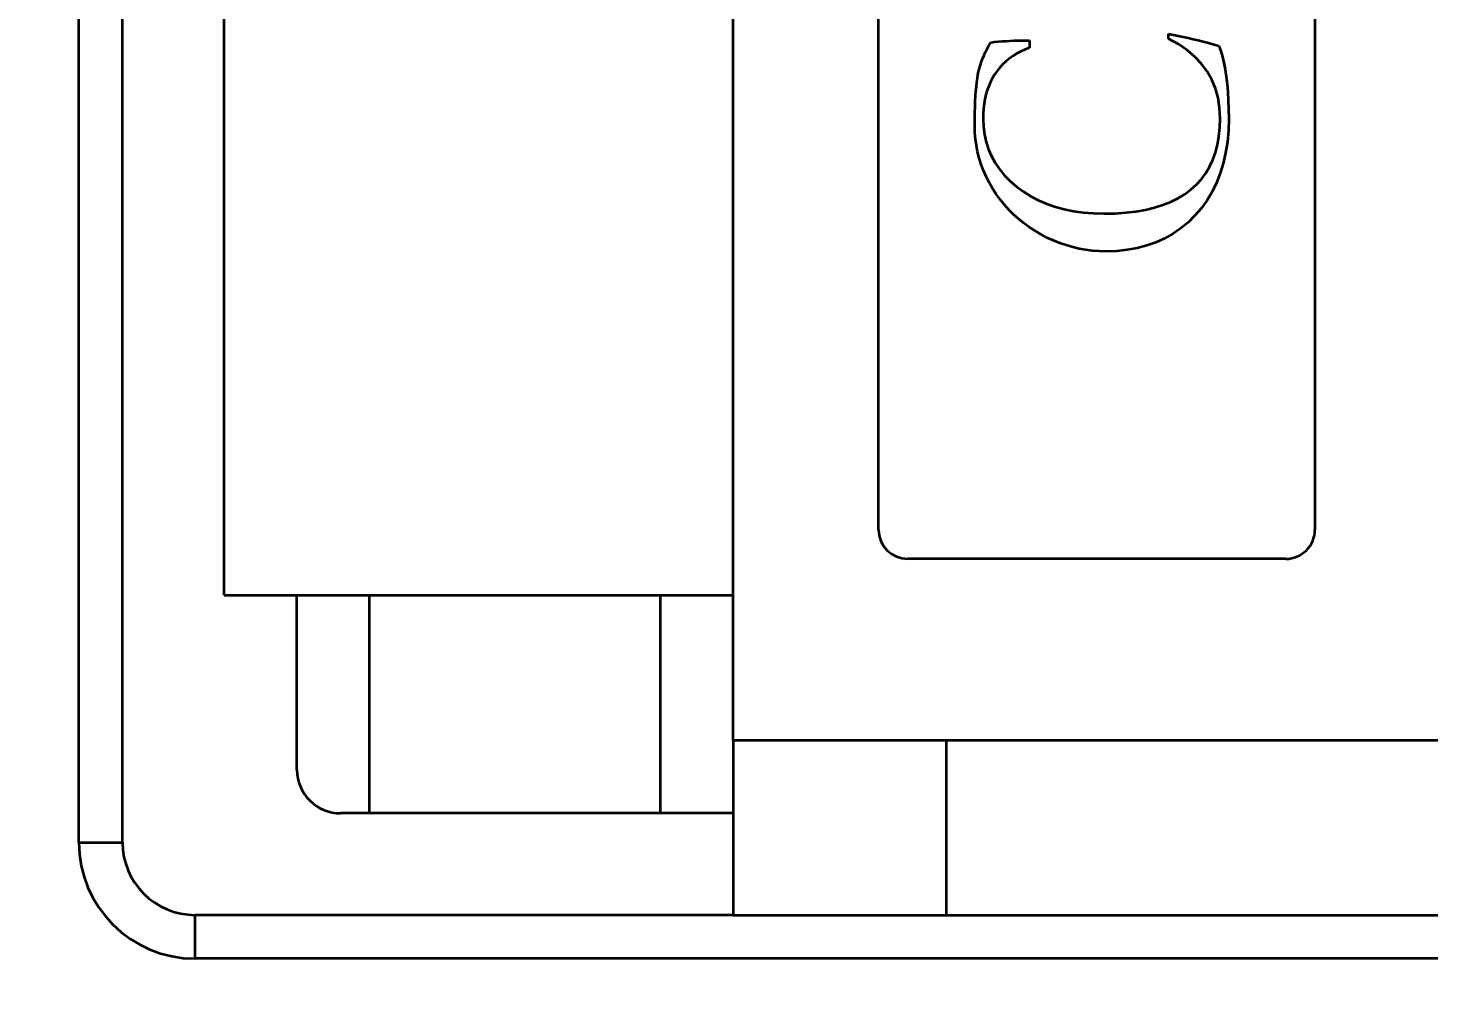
# Model space of a CAD drawing. Header units: millimetres. Extents: x -148 to 148, y -105 to 105.
# Drawn here: x -95.32 to -85.68, y -28.26 to -21.66 of the extents above; entities that cross this region are included whole.
import ezdxf

# ---------------------------------------------------------------- set-up
doc = ezdxf.new("R2010")
doc.units = ezdxf.units.MM
doc.layers.add('尺寸线层', color=3, linetype='Continuous', lineweight=18)
doc.layers.add('粗实线层', color=7, linetype='Continuous', lineweight=35)
doc.styles.get("Standard").update_dxf_attribs({"font": 'txt.shx'})
doc.dimstyles.get("Standard").update_dxf_attribs({"dimtxt": 0.18, "dimasz": 0.18, "dimexe": 0.18, "dimexo": 0.0625, "dimgap": 0.09, "dimtad": 0, "dimtih": 1, "dimtoh": 1, "dimdec": 4, "dimzin": 0, "dimdsep": 46, "dimtxsty": 'Standard', "dimcen": 0.09, "dimdle": 0.36, "dimadec": 0, "dimazin": 0, "dimtfac": 1, "dimtdec": 4, "dimtofl": 0, "dimtmove": 0, "dimatfit": 3, "dimfxl": 0, "dimtolj": 1, "dimarcsym": 0})

# ---------------------------------------------------------------- blocks, each defined once
blk = doc.blocks.new('*X10')
at = {"layer": '尺寸线层', "linetype": 'Continuous'}
for points in [[(-98.4692, -34.5999), (-95.9692, -35.0166), (-95.9692, -34.1833)], [(-69.4692, -34.5999), (-71.9692, -35.0166), (-71.9692, -34.1833)]]:
    blk.add_hatch(color=0, dxfattribs=at).paths.add_polyline_path(points, flags=0)
at = {"layer": '尺寸线层', "color": 0, "linetype": 'Continuous'}
for p, q in [((-98.4692, -20.1866), (-98.4692, -35.8499)), ((-69.4692, -20.1866), (-69.4692, -35.8499)), ((-69.4692, -34.5999), (-98.4692, -34.5999))]:
    blk.add_line(p, q, dxfattribs=at)
at = {"layer": '尺寸线层', "color": 0, "insert": (-83.9692, -32.7249), "char_height": 2.5, "width": 6.071429, "attachment_point": 5}
blk.add_mtext('29', dxfattribs=at)

msp = doc.modelspace()

# ---------------------------------------------------------------- linework, layer by layer
at = {"layer": '粗实线层', "color": 7, "lineweight": 35, "ltscale": 0.385}
for p, q in [((-94.9692, -27.2616), (-94.9692, -11.8616)), ((-94.6692, -27.2616), (-94.6692, -11.8616))]:
    msp.add_line(p, q, dxfattribs=at)
at = {"layer": '粗实线层', "color": 7, "lineweight": 35, "ltscale": 0.3625}
msp.add_line((-90.4692, -26.5616), (-90.4692, -12.0616), dxfattribs=at)
at = {"layer": '粗实线层', "color": 7, "lineweight": 35, "ltscale": 0.29}
for p, q in [((-89.4692, -25.1116), (-89.4692, -13.5116)), ((-86.4692, -13.5116), (-86.4692, -25.1116))]:
    msp.add_line(p, q, dxfattribs=at)
at = {"layer": '粗实线层', "color": 7, "lineweight": 35, "ltscale": 0.1}
msp.add_line((-93.9692, -25.5616), (-93.9692, -21.5616), dxfattribs=at)
at = {"layer": '粗实线层', "color": 7, "lineweight": 35, "ltscale": 0.000628341}
msp.add_line((-88.7108, -21.7807), (-88.6979, -21.7591), dxfattribs=at)
at = {"layer": '粗实线层', "color": 7, "lineweight": 35, "ltscale": 0.000649873}
msp.add_line((-88.6979, -21.7591), (-88.672, -21.7561), dxfattribs=at)
at = {"layer": '粗实线层', "color": 7, "lineweight": 35, "ltscale": 0.000653405}
msp.add_line((-88.672, -21.7561), (-88.646, -21.7534), dxfattribs=at)
at = {"layer": '粗实线层', "color": 7, "lineweight": 35, "ltscale": 0.000655942}
msp.add_line((-88.646, -21.7534), (-88.6199, -21.7512), dxfattribs=at)
at = {"layer": '粗实线层', "color": 7, "lineweight": 35, "ltscale": 0.000659366}
msp.add_line((-88.6199, -21.7512), (-88.5936, -21.7493), dxfattribs=at)
at = {"layer": '粗实线层', "color": 7, "lineweight": 35, "ltscale": 0.000662948}
msp.add_line((-88.5936, -21.7493), (-88.5671, -21.7477), dxfattribs=at)
at = {"layer": '粗实线层', "color": 7, "lineweight": 35, "ltscale": 0.000666296}
msp.add_line((-88.5671, -21.7477), (-88.5405, -21.7466), dxfattribs=at)
at = {"layer": '粗实线层', "color": 7, "lineweight": 35, "ltscale": 0.000670138}
msp.add_line((-88.5405, -21.7466), (-88.5137, -21.7458), dxfattribs=at)
at = {"layer": '粗实线层', "color": 7, "lineweight": 35, "ltscale": 0.000673751}
msp.add_line((-88.5137, -21.7458), (-88.4868, -21.7454), dxfattribs=at)
at = {"layer": '粗实线层', "color": 7, "lineweight": 35, "ltscale": 0.000677872}
msp.add_line((-88.4868, -21.7454), (-88.4596, -21.7454), dxfattribs=at)
at = {"layer": '粗实线层', "color": 7, "lineweight": 35, "ltscale": 0.000681743}
msp.add_line((-88.4596, -21.7454), (-88.4324, -21.7457), dxfattribs=at)
at = {"layer": '粗实线层', "color": 7, "lineweight": 35, "ltscale": 0.001274}
for p, q in [((-88.4324, -21.7457), (-88.4324, -21.7967)), ((-87.2839, -22.7369), (-87.2497, -22.6991))]:
    msp.add_line(p, q, dxfattribs=at)
at = {"layer": '粗实线层', "color": 7, "lineweight": 35, "ltscale": 0.000837033}
msp.add_line((-87.475, -21.7001), (-87.4421, -21.7063), dxfattribs=at)
at = {"layer": '粗实线层', "color": 7, "lineweight": 35, "ltscale": 0.000871658}
msp.add_line((-87.475, -21.735), (-87.475, -21.7001), dxfattribs=at)
at = {"layer": '粗实线层', "color": 7, "lineweight": 35, "ltscale": 0.001917}
msp.add_line((-87.4077, -21.7718), (-87.475, -21.735), dxfattribs=at)
at = {"layer": '粗实线层', "color": 7, "lineweight": 35, "ltscale": 0.000848335}
msp.add_line((-87.4421, -21.7063), (-87.4088, -21.7129), dxfattribs=at)
at = {"layer": '粗实线层', "color": 7, "lineweight": 35, "ltscale": 0.000860054}
msp.add_line((-87.4088, -21.7129), (-87.3751, -21.72), dxfattribs=at)
at = {"layer": '粗实线层', "color": 7, "lineweight": 35, "ltscale": 0.001818}
msp.add_line((-87.3475, -21.8126), (-87.4077, -21.7718), dxfattribs=at)
at = {"layer": '粗实线层', "color": 7, "lineweight": 35, "ltscale": 0.00087159}
msp.add_line((-87.3751, -21.72), (-87.3411, -21.7276), dxfattribs=at)
at = {"layer": '粗实线层', "color": 7, "lineweight": 35, "ltscale": 0.000883567}
msp.add_line((-87.3411, -21.7276), (-87.3067, -21.7357), dxfattribs=at)
at = {"layer": '粗实线层', "color": 7, "lineweight": 35, "ltscale": 0.000895276}
msp.add_line((-87.3067, -21.7357), (-87.2719, -21.7442), dxfattribs=at)
at = {"layer": '粗实线层', "color": 7, "lineweight": 35, "ltscale": 0.000907455}
msp.add_line((-87.2719, -21.7442), (-87.2368, -21.7532), dxfattribs=at)
at = {"layer": '粗实线层', "color": 7, "lineweight": 35, "ltscale": 0.000919779}
msp.add_line((-87.2368, -21.7532), (-87.2012, -21.7628), dxfattribs=at)
at = {"layer": '粗实线层', "color": 7, "lineweight": 35, "ltscale": 0.000931778}
msp.add_line((-87.2012, -21.7628), (-87.1653, -21.7728), dxfattribs=at)
at = {"layer": '粗实线层', "color": 7, "lineweight": 35, "ltscale": 0.000596582}
msp.add_line((-88.7619, -21.8907), (-88.7535, -21.8684), dxfattribs=at)
at = {"layer": '粗实线层', "color": 7, "lineweight": 35, "ltscale": 0.000601316}
msp.add_line((-88.7535, -21.8684), (-88.7442, -21.8462), dxfattribs=at)
at = {"layer": '粗实线层', "color": 7, "lineweight": 35, "ltscale": 0.000606742}
msp.add_line((-88.7442, -21.8462), (-88.734, -21.8242), dxfattribs=at)
at = {"layer": '粗实线层', "color": 7, "lineweight": 35, "ltscale": 0.000613319}
msp.add_line((-88.734, -21.8242), (-88.7229, -21.8023), dxfattribs=at)
at = {"layer": '粗实线层', "color": 7, "lineweight": 35, "ltscale": 0.000620188}
msp.add_line((-88.7229, -21.8023), (-88.7108, -21.7807), dxfattribs=at)
at = {"layer": '粗实线层', "color": 7, "lineweight": 35, "ltscale": 0.000743136}
msp.add_line((-88.5695, -21.8687), (-88.5925, -21.8876), dxfattribs=at)
at = {"layer": '粗实线层', "color": 7, "lineweight": 35, "ltscale": 0.000750232}
msp.add_line((-88.545, -21.8514), (-88.5695, -21.8687), dxfattribs=at)
at = {"layer": '粗实线层', "color": 7, "lineweight": 35, "ltscale": 0.000760525}
msp.add_line((-88.5191, -21.8355), (-88.545, -21.8514), dxfattribs=at)
at = {"layer": '粗实线层', "color": 7, "lineweight": 35, "ltscale": 0.00077442}
msp.add_line((-88.4916, -21.8211), (-88.5191, -21.8355), dxfattribs=at)
at = {"layer": '粗实线层', "color": 7, "lineweight": 35, "ltscale": 0.000791615}
msp.add_line((-88.4627, -21.8081), (-88.4916, -21.8211), dxfattribs=at)
at = {"layer": '粗实线层', "color": 7, "lineweight": 35, "ltscale": 0.000811451}
msp.add_line((-88.4324, -21.7967), (-88.4627, -21.8081), dxfattribs=at)
at = {"layer": '粗实线层', "color": 7, "lineweight": 35, "ltscale": 0.001737}
msp.add_line((-87.2944, -21.8574), (-87.3475, -21.8126), dxfattribs=at)
at = {"layer": '粗实线层', "color": 7, "lineweight": 35, "ltscale": 0.001676}
msp.add_line((-87.2484, -21.9062), (-87.2944, -21.8574), dxfattribs=at)
at = {"layer": '粗实线层', "color": 7, "lineweight": 35, "ltscale": 0.000944285}
msp.add_line((-87.1653, -21.7728), (-87.129, -21.7833), dxfattribs=at)
at = {"layer": '粗实线层', "color": 7, "lineweight": 35, "ltscale": 0.000951901}
msp.add_line((-87.129, -21.7833), (-87.1163, -21.8191), dxfattribs=at)
at = {"layer": '粗实线层', "color": 7, "lineweight": 35, "ltscale": 0.001016}
msp.add_line((-87.1163, -21.8191), (-87.1049, -21.8581), dxfattribs=at)
at = {"layer": '粗实线层', "color": 7, "lineweight": 35, "ltscale": 0.001082}
msp.add_line((-87.1049, -21.8581), (-87.0948, -21.9002), dxfattribs=at)
at = {"layer": '粗实线层', "color": 7, "lineweight": 35, "ltscale": 0.000586615}
msp.add_line((-88.7864, -21.9817), (-88.7816, -21.9587), dxfattribs=at)
at = {"layer": '粗实线层', "color": 7, "lineweight": 35, "ltscale": 0.000587966}
msp.add_line((-88.7816, -21.9587), (-88.776, -21.9359), dxfattribs=at)
at = {"layer": '粗实线层', "color": 7, "lineweight": 35, "ltscale": 0.000589859}
msp.add_line((-88.776, -21.9359), (-88.7694, -21.9132), dxfattribs=at)
at = {"layer": '粗实线层', "color": 7, "lineweight": 35, "ltscale": 0.000592722}
msp.add_line((-88.7694, -21.9132), (-88.7619, -21.8907), dxfattribs=at)
at = {"layer": '粗实线层', "color": 7, "lineweight": 35, "ltscale": 0.00075198}
msp.add_line((-88.6526, -21.9529), (-88.6697, -21.9777), dxfattribs=at)
at = {"layer": '粗实线层', "color": 7, "lineweight": 35, "ltscale": 0.000744129}
msp.add_line((-88.634, -21.9297), (-88.6526, -21.9529), dxfattribs=at)
at = {"layer": '粗实线层', "color": 7, "lineweight": 35, "ltscale": 0.000740266}
msp.add_line((-88.614, -21.9079), (-88.634, -21.9297), dxfattribs=at)
at = {"layer": '粗实线层', "color": 7, "lineweight": 35, "ltscale": 0.000739795}
msp.add_line((-88.5925, -21.8876), (-88.614, -21.9079), dxfattribs=at)
at = {"layer": '粗实线层', "color": 7, "lineweight": 35, "ltscale": 0.001639}
msp.add_line((-87.2095, -21.9589), (-87.2484, -21.9062), dxfattribs=at)
at = {"layer": '粗实线层', "color": 7, "lineweight": 35, "ltscale": 0.001626}
msp.add_line((-87.1776, -22.0156), (-87.2095, -21.9589), dxfattribs=at)
at = {"layer": '粗实线层', "color": 7, "lineweight": 35, "ltscale": 0.001151}
msp.add_line((-87.0948, -21.9002), (-87.0861, -21.9455), dxfattribs=at)
at = {"layer": '粗实线层', "color": 7, "lineweight": 35, "ltscale": 0.001222}
msp.add_line((-87.0861, -21.9455), (-87.0787, -21.9938), dxfattribs=at)
at = {"layer": '粗实线层', "color": 7, "lineweight": 35, "ltscale": 0.000731713}
msp.add_line((-88.7973, -22.0618), (-88.7941, -22.0327), dxfattribs=at)
at = {"layer": '粗实线层', "color": 7, "lineweight": 35, "ltscale": 0.000673391}
msp.add_line((-88.7941, -22.0327), (-88.7904, -22.006), dxfattribs=at)
at = {"layer": '粗实线层', "color": 7, "lineweight": 35, "ltscale": 0.000615217}
msp.add_line((-88.7904, -22.006), (-88.7864, -21.9817), dxfattribs=at)
at = {"layer": '粗实线层', "color": 7, "lineweight": 35, "ltscale": 0.000775426}
msp.add_line((-88.7114, -22.0588), (-88.722, -22.088), dxfattribs=at)
at = {"layer": '粗实线层', "color": 7, "lineweight": 35, "ltscale": 0.000766184}
msp.add_line((-88.6992, -22.0307), (-88.7114, -22.0588), dxfattribs=at)
at = {"layer": '粗实线层', "color": 7, "lineweight": 35, "ltscale": 0.000760408}
msp.add_line((-88.6852, -22.0037), (-88.6992, -22.0307), dxfattribs=at)
at = {"layer": '粗实线层', "color": 7, "lineweight": 35, "ltscale": 0.000757026}
msp.add_line((-88.6697, -21.9777), (-88.6852, -22.0037), dxfattribs=at)
at = {"layer": '粗实线层', "color": 7, "lineweight": 35, "ltscale": 0.001638}
msp.add_line((-87.1528, -22.0763), (-87.1776, -22.0156), dxfattribs=at)
at = {"layer": '粗实线层', "color": 7, "lineweight": 35, "ltscale": 0.001295}
msp.add_line((-87.0787, -21.9938), (-87.0727, -22.0452), dxfattribs=at)
at = {"layer": '粗实线层', "color": 7, "lineweight": 35, "ltscale": 0.001369}
msp.add_line((-87.0727, -22.0452), (-87.068, -22.0998), dxfattribs=at)
at = {"layer": '粗实线层', "color": 7, "lineweight": 35, "ltscale": 0.000909761}
msp.add_line((-88.8044, -22.1635), (-88.8024, -22.1272), dxfattribs=at)
at = {"layer": '粗实线层', "color": 7, "lineweight": 35, "ltscale": 0.00085023}
msp.add_line((-88.8024, -22.1272), (-88.8001, -22.0933), dxfattribs=at)
at = {"layer": '粗实线层', "color": 7, "lineweight": 35, "ltscale": 0.000790822}
msp.add_line((-88.8001, -22.0933), (-88.7973, -22.0618), dxfattribs=at)
at = {"layer": '粗实线层', "color": 7, "lineweight": 35, "ltscale": 0.000819392}
msp.add_line((-88.7384, -22.1494), (-88.7441, -22.1816), dxfattribs=at)
at = {"layer": '粗实线层', "color": 7, "lineweight": 35, "ltscale": 0.000802126}
msp.add_line((-88.731, -22.1181), (-88.7384, -22.1494), dxfattribs=at)
at = {"layer": '粗实线层', "color": 7, "lineweight": 35, "ltscale": 0.000787581}
msp.add_line((-88.722, -22.088), (-88.731, -22.1181), dxfattribs=at)
at = {"layer": '粗实线层', "color": 7, "lineweight": 35, "ltscale": 0.001675}
for p, q in [((-87.1351, -22.1409), (-87.1528, -22.0763)), ((-87.294, -22.9498), (-87.3418, -22.9967))]:
    msp.add_line(p, q, dxfattribs=at)
at = {"layer": '粗实线层', "color": 7, "lineweight": 35, "ltscale": 0.001736}
msp.add_line((-87.1245, -22.2095), (-87.1351, -22.1409), dxfattribs=at)
at = {"layer": '粗实线层', "color": 7, "lineweight": 35, "ltscale": 0.001444}
msp.add_line((-87.068, -22.0998), (-87.0647, -22.1574), dxfattribs=at)
at = {"layer": '粗实线层', "color": 7, "lineweight": 35, "ltscale": 0.00152}
msp.add_line((-87.0647, -22.1574), (-87.0627, -22.2182), dxfattribs=at)
at = {"layer": '粗实线层', "color": 7, "lineweight": 35, "ltscale": 0.00109}
msp.add_line((-88.8076, -22.287), (-88.807, -22.2434), dxfattribs=at)
at = {"layer": '粗实线层', "color": 7, "lineweight": 35, "ltscale": 0.00103}
msp.add_line((-88.807, -22.2434), (-88.8059, -22.2023), dxfattribs=at)
at = {"layer": '粗实线层', "color": 7, "lineweight": 35, "ltscale": 0.000969463}
msp.add_line((-88.8059, -22.2023), (-88.8044, -22.1635), dxfattribs=at)
at = {"layer": '粗实线层', "color": 7, "lineweight": 35, "ltscale": 0.000885631}
msp.add_line((-88.7507, -22.2493), (-88.7515, -22.2847), dxfattribs=at)
at = {"layer": '粗实线层', "color": 7, "lineweight": 35, "ltscale": 0.000861235}
msp.add_line((-88.7482, -22.215), (-88.7507, -22.2493), dxfattribs=at)
at = {"layer": '粗实线层', "color": 7, "lineweight": 35, "ltscale": 0.000839379}
msp.add_line((-88.7441, -22.1816), (-88.7482, -22.215), dxfattribs=at)
at = {"layer": '粗实线层', "color": 7, "lineweight": 35, "ltscale": 0.001816}
msp.add_line((-87.121, -22.2821), (-87.1245, -22.2095), dxfattribs=at)
at = {"layer": '粗实线层', "color": 7, "lineweight": 35, "ltscale": 0.001597}
msp.add_line((-87.0627, -22.2182), (-87.062, -22.2821), dxfattribs=at)
at = {"layer": '粗实线层', "color": 7, "lineweight": 35, "ltscale": 0.00115}
for p, q in [((-88.8078, -22.333), (-88.8076, -22.287)), ((-88.6045, -22.8758), (-88.6334, -22.84))]:
    msp.add_line(p, q, dxfattribs=at)
at = {"layer": '粗实线层', "color": 7, "lineweight": 35, "ltscale": 0.001146}
for p, q in [((-88.8066, -22.3788), (-88.8078, -22.333)), ((-88.709, -22.7232), (-88.7297, -22.6823))]:
    msp.add_line(p, q, dxfattribs=at)
at = {"layer": '粗实线层', "color": 7, "lineweight": 35, "ltscale": 0.001385}
msp.add_line((-88.7515, -22.2847), (-88.7492, -22.3401), dxfattribs=at)
at = {"layer": '粗实线层', "color": 7, "lineweight": 35, "ltscale": 0.001347}
msp.add_line((-88.7492, -22.3401), (-88.7422, -22.3935), dxfattribs=at)
at = {"layer": '粗实线层', "color": 7, "lineweight": 35, "ltscale": 0.00151}
msp.add_line((-87.129, -22.4055), (-87.123, -22.3454), dxfattribs=at)
at = {"layer": '粗实线层', "color": 7, "lineweight": 35, "ltscale": 0.001584}
msp.add_line((-87.123, -22.3454), (-87.121, -22.2821), dxfattribs=at)
at = {"layer": '粗实线层', "color": 7, "lineweight": 35, "ltscale": 0.002062}
msp.add_line((-87.062, -22.2821), (-87.0643, -22.3645), dxfattribs=at)
at = {"layer": '粗实线层', "color": 7, "lineweight": 35, "ltscale": 0.001134}
for p, q in [((-88.8029, -22.424), (-88.8066, -22.3788)), ((-88.7297, -22.6823), (-88.748, -22.6408))]:
    msp.add_line(p, q, dxfattribs=at)
at = {"layer": '粗实线层', "color": 7, "lineweight": 35, "ltscale": 0.001125}
for p, q in [((-88.7968, -22.4686), (-88.8029, -22.424)), ((-88.748, -22.6408), (-88.7639, -22.5987))]:
    msp.add_line(p, q, dxfattribs=at)
at = {"layer": '粗实线层', "color": 7, "lineweight": 35, "ltscale": 0.00132}
msp.add_line((-88.7422, -22.3935), (-88.7306, -22.445), dxfattribs=at)
at = {"layer": '粗实线层', "color": 7, "lineweight": 35, "ltscale": 0.001304}
msp.add_line((-88.7306, -22.445), (-88.7144, -22.4946), dxfattribs=at)
at = {"layer": '粗实线层', "color": 7, "lineweight": 35, "ltscale": 0.001445}
msp.add_line((-87.1391, -22.4624), (-87.129, -22.4055), dxfattribs=at)
at = {"layer": '粗实线层', "color": 7, "lineweight": 35, "ltscale": 0.001909}
msp.add_line((-87.0713, -22.4435), (-87.0829, -22.519), dxfattribs=at)
at = {"layer": '粗实线层', "color": 7, "lineweight": 35, "ltscale": 0.001982}
msp.add_line((-87.0643, -22.3645), (-87.0713, -22.4435), dxfattribs=at)
at = {"layer": '粗实线层', "color": 7, "lineweight": 35, "ltscale": 0.00112}
for p, q in [((-88.7883, -22.5126), (-88.7968, -22.4686)), ((-88.7639, -22.5987), (-88.7773, -22.5559))]:
    msp.add_line(p, q, dxfattribs=at)
at = {"layer": '粗实线层', "color": 7, "lineweight": 35, "ltscale": 0.001118}
msp.add_line((-88.7773, -22.5559), (-88.7883, -22.5126), dxfattribs=at)
at = {"layer": '粗实线层', "color": 7, "lineweight": 35, "ltscale": 0.0013}
msp.add_line((-88.7144, -22.4946), (-88.6935, -22.5422), dxfattribs=at)
at = {"layer": '粗实线层', "color": 7, "lineweight": 35, "ltscale": 0.001308}
msp.add_line((-88.6935, -22.5422), (-88.668, -22.5879), dxfattribs=at)
at = {"layer": '粗实线层', "color": 7, "lineweight": 35, "ltscale": 0.001342}
msp.add_line((-87.1713, -22.5667), (-87.1532, -22.5161), dxfattribs=at)
at = {"layer": '粗实线层', "color": 7, "lineweight": 35, "ltscale": 0.001389}
msp.add_line((-87.1532, -22.5161), (-87.1391, -22.4624), dxfattribs=at)
at = {"layer": '粗实线层', "color": 7, "lineweight": 35, "ltscale": 0.001845}
msp.add_line((-87.0829, -22.519), (-87.0991, -22.591), dxfattribs=at)
at = {"layer": '粗实线层', "color": 7, "lineweight": 35, "ltscale": 0.001329}
msp.add_line((-88.668, -22.5879), (-88.6378, -22.6317), dxfattribs=at)
at = {"layer": '粗实线层', "color": 7, "lineweight": 35, "ltscale": 0.00136}
msp.add_line((-88.6378, -22.6317), (-88.603, -22.6735), dxfattribs=at)
at = {"layer": '粗实线层', "color": 7, "lineweight": 35, "ltscale": 0.001283}
msp.add_line((-87.2195, -22.6582), (-87.1934, -22.614), dxfattribs=at)
at = {"layer": '粗实线层', "color": 7, "lineweight": 35, "ltscale": 0.001306}
msp.add_line((-87.1934, -22.614), (-87.1713, -22.5667), dxfattribs=at)
at = {"layer": '粗实线层', "color": 7, "lineweight": 35, "ltscale": 0.001791}
msp.add_line((-87.0991, -22.591), (-87.12, -22.6595), dxfattribs=at)
at = {"layer": '粗实线层', "color": 7, "lineweight": 35, "ltscale": 0.001162}
msp.add_line((-88.6858, -22.7634), (-88.709, -22.7232), dxfattribs=at)
at = {"layer": '粗实线层', "color": 7, "lineweight": 35, "ltscale": 0.001403}
msp.add_line((-88.603, -22.6735), (-88.5636, -22.7134), dxfattribs=at)
at = {"layer": '粗实线层', "color": 7, "lineweight": 35, "ltscale": 0.001454}
msp.add_line((-88.5636, -22.7134), (-88.5195, -22.7514), dxfattribs=at)
at = {"layer": '粗实线层', "color": 7, "lineweight": 35, "ltscale": 0.001272}
msp.add_line((-87.2497, -22.6991), (-87.2195, -22.6582), dxfattribs=at)
at = {"layer": '粗实线层', "color": 7, "lineweight": 35, "ltscale": 0.001713}
msp.add_line((-87.1455, -22.7245), (-87.1757, -22.7861), dxfattribs=at)
at = {"layer": '粗实线层', "color": 7, "lineweight": 35, "ltscale": 0.001747}
msp.add_line((-87.12, -22.6595), (-87.1455, -22.7245), dxfattribs=at)
at = {"layer": '粗实线层', "color": 7, "lineweight": 35, "ltscale": 0.001165}
msp.add_line((-88.6605, -22.8026), (-88.6858, -22.7634), dxfattribs=at)
at = {"layer": '粗实线层', "color": 7, "lineweight": 35, "ltscale": 0.001156}
msp.add_line((-88.6334, -22.84), (-88.6605, -22.8026), dxfattribs=at)
at = {"layer": '粗实线层', "color": 7, "lineweight": 35, "ltscale": 0.001483}
msp.add_line((-88.5195, -22.7514), (-88.4718, -22.7865), dxfattribs=at)
at = {"layer": '粗实线层', "color": 7, "lineweight": 35, "ltscale": 0.001486}
msp.add_line((-88.4718, -22.7865), (-88.4213, -22.818), dxfattribs=at)
at = {"layer": '粗实线层', "color": 7, "lineweight": 35, "ltscale": 0.0015}
msp.add_line((-88.4213, -22.818), (-88.3681, -22.8457), dxfattribs=at)
at = {"layer": '粗实线层', "color": 7, "lineweight": 35, "ltscale": 0.001395}
msp.add_line((-87.4604, -22.8556), (-87.4104, -22.8309), dxfattribs=at)
at = {"layer": '粗实线层', "color": 7, "lineweight": 35, "ltscale": 0.001349}
msp.add_line((-87.4104, -22.8309), (-87.3643, -22.8028), dxfattribs=at)
at = {"layer": '粗实线层', "color": 7, "lineweight": 35, "ltscale": 0.001314}
msp.add_line((-87.3643, -22.8028), (-87.3221, -22.7715), dxfattribs=at)
at = {"layer": '粗实线层', "color": 7, "lineweight": 35, "ltscale": 0.001289}
msp.add_line((-87.3221, -22.7715), (-87.2839, -22.7369), dxfattribs=at)
at = {"layer": '粗实线层', "color": 7, "lineweight": 35, "ltscale": 0.001692}
msp.add_line((-87.1757, -22.7861), (-87.2105, -22.8442), dxfattribs=at)
at = {"layer": '粗实线层', "color": 7, "lineweight": 35, "ltscale": 0.001148}
for p, q in [((-88.5738, -22.91), (-88.6045, -22.8758)), ((-88.5413, -22.9424), (-88.5738, -22.91)), ((-88.09, -23.1779), (-88.1347, -23.1674))]:
    msp.add_line(p, q, dxfattribs=at)
at = {"layer": '粗实线层', "color": 7, "lineweight": 35, "ltscale": 0.001521}
msp.add_line((-88.3681, -22.8457), (-88.3123, -22.8698), dxfattribs=at)
at = {"layer": '粗实线层', "color": 7, "lineweight": 35, "ltscale": 0.001551}
msp.add_line((-88.3123, -22.8698), (-88.2537, -22.8901), dxfattribs=at)
at = {"layer": '粗实线层', "color": 7, "lineweight": 35, "ltscale": 0.001588}
for p, q in [((-88.2537, -22.8901), (-88.1924, -22.9068)), ((-87.634, -22.91), (-87.5722, -22.8952))]:
    msp.add_line(p, q, dxfattribs=at)
at = {"layer": '粗实线层', "color": 7, "lineweight": 35, "ltscale": 0.001633}
for p, q in [((-88.1924, -22.9068), (-88.1284, -22.9198)), ((-87.3927, -23.0386), (-87.4465, -23.0756))]:
    msp.add_line(p, q, dxfattribs=at)
at = {"layer": '粗实线层', "color": 7, "lineweight": 35, "ltscale": 0.001684}
msp.add_line((-88.1284, -22.9198), (-88.0617, -22.929), dxfattribs=at)
at = {"layer": '粗实线层', "color": 7, "lineweight": 35, "ltscale": 0.001752}
msp.add_line((-87.7692, -22.9298), (-87.6996, -22.9216), dxfattribs=at)
at = {"layer": '粗实线层', "color": 7, "lineweight": 35, "ltscale": 0.001667}
msp.add_line((-87.6996, -22.9216), (-87.634, -22.91), dxfattribs=at)
at = {"layer": '粗实线层', "color": 7, "lineweight": 35, "ltscale": 0.001515}
msp.add_line((-87.5722, -22.8952), (-87.5144, -22.877), dxfattribs=at)
at = {"layer": '粗实线层', "color": 7, "lineweight": 35, "ltscale": 0.001451}
msp.add_line((-87.5144, -22.877), (-87.4604, -22.8556), dxfattribs=at)
at = {"layer": '粗实线层', "color": 7, "lineweight": 35, "ltscale": 0.001687}
msp.add_line((-87.2499, -22.8987), (-87.294, -22.9498), dxfattribs=at)
at = {"layer": '粗实线层', "color": 7, "lineweight": 35, "ltscale": 0.001683}
msp.add_line((-87.2105, -22.8442), (-87.2499, -22.8987), dxfattribs=at)
at = {"layer": '粗实线层', "color": 7, "lineweight": 35, "ltscale": 0.001152}
msp.add_line((-88.507, -22.9733), (-88.5413, -22.9424), dxfattribs=at)
at = {"layer": '粗实线层', "color": 7, "lineweight": 35, "ltscale": 0.00116}
for p, q in [((-88.4709, -23.0024), (-88.507, -22.9733)), ((-88.179, -23.1545), (-88.2229, -23.1394))]:
    msp.add_line(p, q, dxfattribs=at)
at = {"layer": '粗实线层', "color": 7, "lineweight": 35, "ltscale": 0.00117}
msp.add_line((-88.4331, -23.0299), (-88.4709, -23.0024), dxfattribs=at)
at = {"layer": '粗实线层', "color": 7, "lineweight": 35, "ltscale": 0.001741}
msp.add_line((-88.0617, -22.929), (-87.9923, -22.9346), dxfattribs=at)
at = {"layer": '粗实线层', "color": 7, "lineweight": 35, "ltscale": 0.001804}
msp.add_line((-87.9923, -22.9346), (-87.9201, -22.9364), dxfattribs=at)
at = {"layer": '粗实线层', "color": 7, "lineweight": 35, "ltscale": 0.001936}
msp.add_line((-87.9201, -22.9364), (-87.8427, -22.9348), dxfattribs=at)
at = {"layer": '粗实线层', "color": 7, "lineweight": 35, "ltscale": 0.001842}
msp.add_line((-87.8427, -22.9348), (-87.7692, -22.9298), dxfattribs=at)
at = {"layer": '粗实线层', "color": 7, "lineweight": 35, "ltscale": 0.001648}
msp.add_line((-87.3418, -22.9967), (-87.3927, -23.0386), dxfattribs=at)
at = {"layer": '粗实线层', "color": 7, "lineweight": 35, "ltscale": 0.001183}
msp.add_line((-88.3934, -23.0557), (-88.4331, -23.0299), dxfattribs=at)
at = {"layer": '粗实线层', "color": 7, "lineweight": 35, "ltscale": 0.0012}
for p, q in [((-88.3519, -23.0799), (-88.3934, -23.0557)), ((-88.3093, -23.1021), (-88.3519, -23.0799))]:
    msp.add_line(p, q, dxfattribs=at)
at = {"layer": '粗实线层', "color": 7, "lineweight": 35, "ltscale": 0.001184}
msp.add_line((-88.2663, -23.1219), (-88.3093, -23.1021), dxfattribs=at)
at = {"layer": '粗实线层', "color": 7, "lineweight": 35, "ltscale": 0.001641}
msp.add_line((-87.5034, -23.1077), (-87.5631, -23.1349), dxfattribs=at)
at = {"layer": '粗实线层', "color": 7, "lineweight": 35, "ltscale": 0.001631}
msp.add_line((-87.4465, -23.0756), (-87.5034, -23.1077), dxfattribs=at)
at = {"layer": '粗实线层', "color": 7, "lineweight": 35, "ltscale": 0.001171}
msp.add_line((-88.2229, -23.1394), (-88.2663, -23.1219), dxfattribs=at)
at = {"layer": '粗实线层', "color": 7, "lineweight": 35, "ltscale": 0.001153}
msp.add_line((-88.1347, -23.1674), (-88.179, -23.1545), dxfattribs=at)
at = {"layer": '粗实线层', "color": 7, "lineweight": 35, "ltscale": 0.001147}
msp.add_line((-88.0448, -23.186), (-88.09, -23.1779), dxfattribs=at)
at = {"layer": '粗实线层', "color": 7, "lineweight": 35, "ltscale": 0.001149}
msp.add_line((-87.9992, -23.1919), (-88.0448, -23.186), dxfattribs=at)
at = {"layer": '粗实线层', "color": 7, "lineweight": 35, "ltscale": 0.001154}
msp.add_line((-87.9532, -23.1954), (-87.9992, -23.1919), dxfattribs=at)
at = {"layer": '粗实线层', "color": 7, "lineweight": 35, "ltscale": 0.001161}
msp.add_line((-87.9067, -23.1965), (-87.9532, -23.1954), dxfattribs=at)
at = {"layer": '粗实线层', "color": 7, "lineweight": 35, "ltscale": 0.001868}
msp.add_line((-87.8321, -23.1941), (-87.9067, -23.1965), dxfattribs=at)
at = {"layer": '粗实线层', "color": 7, "lineweight": 35, "ltscale": 0.001802}
msp.add_line((-87.7604, -23.1867), (-87.8321, -23.1941), dxfattribs=at)
at = {"layer": '粗实线层', "color": 7, "lineweight": 35, "ltscale": 0.001745}
msp.add_line((-87.6917, -23.1743), (-87.7604, -23.1867), dxfattribs=at)
at = {"layer": '粗实线层', "color": 7, "lineweight": 35, "ltscale": 0.001699}
msp.add_line((-87.6259, -23.1571), (-87.6917, -23.1743), dxfattribs=at)
at = {"layer": '粗实线层', "color": 7, "lineweight": 35, "ltscale": 0.001665}
msp.add_line((-87.5631, -23.1349), (-87.6259, -23.1571), dxfattribs=at)
at = {"layer": '粗实线层', "color": 7, "lineweight": 35, "ltscale": 0.065}
msp.add_line((-86.6692, -25.3116), (-89.2692, -25.3116), dxfattribs=at)
at = {"layer": '粗实线层', "color": 7, "lineweight": 35, "ltscale": 0.0875}
msp.add_line((-93.9692, -25.5616), (-90.4692, -25.5616), dxfattribs=at)
at = {"layer": '粗实线层', "color": 7, "lineweight": 35, "ltscale": 0.03}
for p, q in [((-93.4692, -26.7616), (-93.4692, -25.5617)), ((-90.4692, -26.5616), (-90.4692, -27.7616)), ((-89.0048, -26.5616), (-89.0048, -27.7616))]:
    msp.add_line(p, q, dxfattribs=at)
at = {"layer": '粗实线层', "color": 7, "lineweight": 35, "ltscale": 0.0375}
for p, q in [((-92.9692, -27.0616), (-92.9692, -25.5617)), ((-90.9692, -27.0616), (-90.9692, -25.5617))]:
    msp.add_line(p, q, dxfattribs=at)
at = {"layer": '粗实线层', "color": 7, "lineweight": 35, "ltscale": 0.4}
msp.add_line((-74.4692, -26.5616), (-90.4692, -26.5616), dxfattribs=at)
at = {"layer": '粗实线层', "color": 7, "lineweight": 35, "ltscale": 0.0675}
msp.add_line((-90.4692, -27.0616), (-93.1692, -27.0616), dxfattribs=at)
at = {"layer": '粗实线层', "color": 7, "lineweight": 35, "ltscale": 0.0075}
for p, q in [((-94.9692, -27.2616), (-94.6692, -27.2616)), ((-94.1692, -28.0616), (-94.1692, -27.7616))]:
    msp.add_line(p, q, dxfattribs=at)
at = {"layer": '粗实线层', "color": 7, "lineweight": 35, "ltscale": 0.0925}
msp.add_line((-90.4692, -27.7616), (-94.1692, -27.7616), dxfattribs=at)
at = {"layer": '粗实线层', "color": 7, "lineweight": 35, "ltscale": 0.036612}
msp.add_line((-90.4692, -27.7616), (-89.0048, -27.7616), dxfattribs=at)
at = {"layer": '粗实线层', "color": 7, "lineweight": 35, "ltscale": 0.125}
msp.add_line((-89.0048, -27.7616), (-84.0048, -27.7616), dxfattribs=at)
at = {"layer": '粗实线层', "color": 7, "lineweight": 35}
msp.add_line((-73.7692, -28.0616), (-94.1692, -28.0616), dxfattribs=at)
for centre, radius, start, end in [((-89.2692, -25.1116), 0.2, 180, 270), ((-86.6692, -25.1116), 0.2, 270, 0.00001), ((-93.1692, -26.7616), 0.3, 180, 270), ((-94.1692, -27.2616), 0.8, 180, 270), ((-94.1692, -27.2616), 0.5, 180, 270)]:
    msp.add_arc(centre, radius, start, end, dxfattribs=at)

# ---------------------------------------------------------------- dimensions: what is measured, and where the dimension line sits
at = {"layer": '尺寸线层'}
dim = msp.add_linear_dim(base=(-98.4692, -34.5999), p1=(-69.4692, -19.5616), p2=(-98.4692, -19.5616), dimstyle='Standard', override={"dimtxt": 2.5, "dimasz": 2.5, "dimexe": 1.25, "dimexo": 0.625, "dimgap": 0.625, "dimtad": 1, "dimtih": 0, "dimtoh": 0, "dimdec": 2, "dimzin": 8, "dimdsep": 44, "dimsah": 1, "dimdle": 5, "dimtdec": 2, "dimtofl": 1, "dimatfit": 0, "dimtfill": 1, "dimtzin": 8}, dxfattribs=at)
dim.commit()
dim.dimension.update_dxf_attribs({"geometry": '*X10', "text_midpoint": (-83.9692, -32.7249)})

doc.saveas('drawing.dxf')
